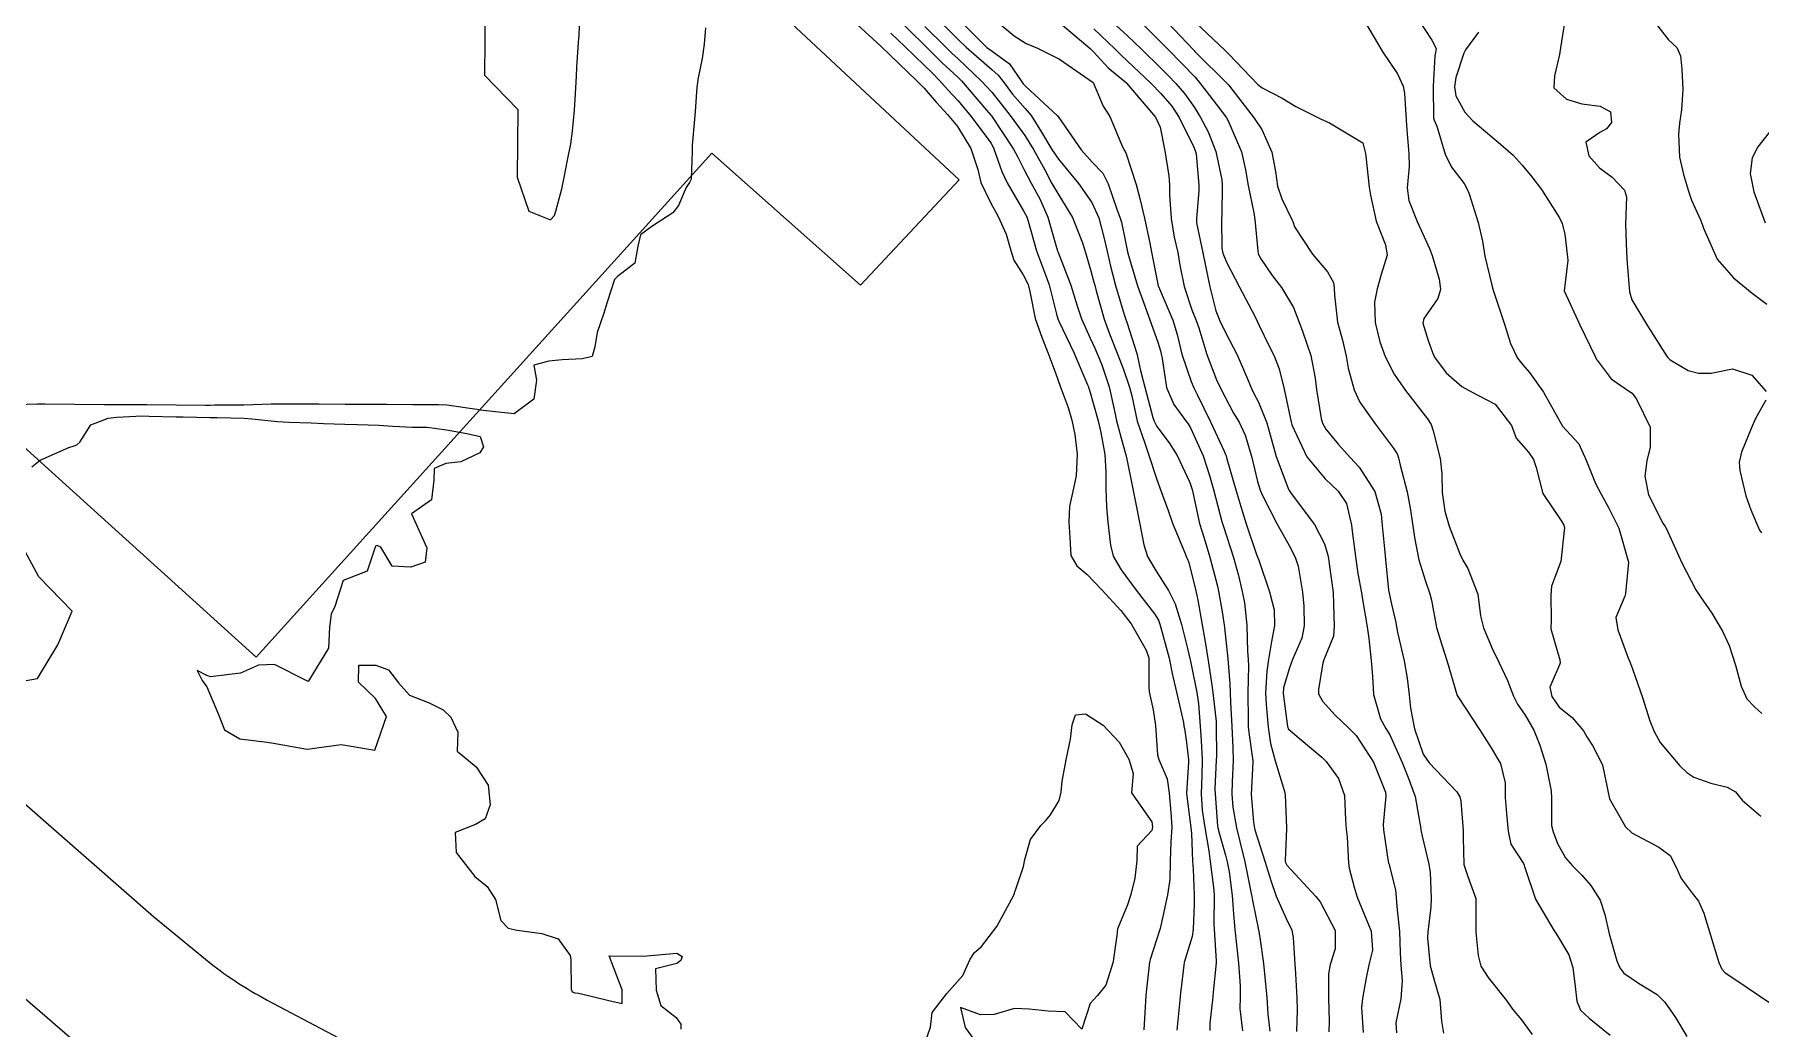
# Model space of a CAD drawing. Header units: metres. Extents: x 307586 to 320046, y 7427249 to 7434250.
# Drawn here: x 318074.6 to 318176.6, y 7430508.5 to 7430567.3 of the extents above; entities that cross this region are included whole.
import ezdxf

# ---------------------------------------------------------------- set-up
doc = ezdxf.new("R2010")
doc.units = ezdxf.units.M
doc.header["$MEASUREMENT"] = 0
for name, color, linetype in [('Curvas de Nivel 1m', 11, 'Continuous'), ('Curvas de Nivel 5m', 15, 'Continuous'), ('Edificações', 30, 'Continuous'), ('Vias Primárias', 230, 'Continuous')]:
    doc.layers.add(name, color=color, linetype=linetype)

msp = doc.modelspace()

# ---------------------------------------------------------------- linework, layer by layer
at = {"layer": 'Curvas de Nivel 1m', "flags": 128}
for points, elevation in [([(318101.22, 7430568.89), (318101.2, 7430566.89), (318101.17, 7430564.89), (318103.14, 7430562.86), (318103.12, 7430560.86), (318103.1, 7430558.86), (318103.79, 7430556.85), (318105.07, 7430556.32), (318105.31, 7430556.59), (318105.4, 7430556.84), (318105.75, 7430558.17), (318105.89, 7430558.83), (318106.08, 7430559.86), (318106.27, 7430560.83), (318106.38, 7430561.58), (318106.49, 7430562.83), (318106.53, 7430563.45), (318106.61, 7430564.83), (318106.64, 7430565.36), (318106.74, 7430566.82), (318106.77, 7430567.26), (318106.83, 7430568.82)], 781), ([(318125.46, 7430568.36), (318127.19, 7430566.66), (318127.27, 7430566.58), (318128.24, 7430565.62), (318129.17, 7430564.76), (318129.38, 7430564.55), (318130.87, 7430562.82), (318131.11, 7430562.53), (318131.15, 7430562.48), (318132.46, 7430560.51), (318132.69, 7430560.08), (318133.11, 7430559.24), (318133.51, 7430558.5), (318134.01, 7430557.57), (318134.5, 7430556.49), (318135.05, 7430554.55), (318135.07, 7430554.48), (318135.08, 7430554.45), (318135.86, 7430552.47), (318136.23, 7430551.25), (318136.48, 7430550.47), (318136.99, 7430549.32), (318137.27, 7430548.74), (318137.39, 7430548.45), (318137.68, 7430547.74), (318138.12, 7430546.44), (318138.45, 7430544.93), (318138.55, 7430544.43), (318138.92, 7430543.06), (318139.11, 7430542.43), (318139.17, 7430542.17), (318139.51, 7430540.42), (318139.68, 7430539.62), (318139.92, 7430538.42), (318140.16, 7430537.1), (318140.38, 7430536.41), (318140.83, 7430535.65), (318141.32, 7430534.9), (318141.62, 7430534.4), (318142.02, 7430533.6), (318142.4, 7430532.39), (318142.77, 7430530.88), (318142.89, 7430530.38), (318142.92, 7430530.22), (318143.31, 7430528.37), (318143.41, 7430527.7), (318143.51, 7430526.37), (318143.56, 7430525.52), (318143.61, 7430524.37), (318143.59, 7430523.46), (318143.56, 7430522.37), (318143.62, 7430521.41), (318143.77, 7430520.37), (318144.01, 7430518.99), (318144.09, 7430518.37), (318144.3, 7430516.66), (318144.32, 7430516.36), (318144.31, 7430514.63), (318144.32, 7430514.36), (318144.44, 7430512.48), (318144.44, 7430512.36), (318144.26, 7430510.63), (318144.24, 7430510.36), (318144.08, 7430508.79), (318144.07, 7430508.36)], 778), ([(318127.21, 7430567.76), (318128.44, 7430566.56), (318128.82, 7430566.19), (318129.19, 7430565.85), (318130.56, 7430564.54), (318131.17, 7430563.88), (318131.77, 7430563.14), (318132.27, 7430562.51), (318133.14, 7430561.31), (318133.65, 7430560.49), (318134.31, 7430559.29), (318134.73, 7430558.48), (318135.09, 7430557.88), (318135.95, 7430556.47), (318136.55, 7430554.97), (318136.7, 7430554.46), (318137.04, 7430553.31), (318137.22, 7430552.64), (318137.27, 7430552.46), (318137.35, 7430552.13), (318137.83, 7430550.45), (318138.14, 7430549.59), (318138.6, 7430548.44), (318138.97, 7430547.47), (318139.33, 7430546.43), (318139.45, 7430545.92), (318139.78, 7430544.42), (318140.22, 7430543.12), (318140.47, 7430542.41), (318140.89, 7430541.09), (318141.14, 7430540.41), (318141.61, 7430539.13), (318141.87, 7430538.39), (318142.6, 7430536.62), (318142.7, 7430536.38), (318142.74, 7430536.29), (318142.83, 7430536.05), (318143.25, 7430534.38), (318143.36, 7430533.82), (318143.62, 7430532.37), (318143.79, 7430531.36), (318143.96, 7430530.37), (318144.17, 7430528.94), (318144.25, 7430528.36), (318144.44, 7430526.64), (318144.45, 7430526.36), (318144.46, 7430524.6), (318144.45, 7430524.36), (318144.37, 7430522.66), (318144.38, 7430522.36), (318144.53, 7430520.47), (318144.55, 7430520.36), (318144.64, 7430519.98), (318145, 7430518.73), (318145.1, 7430518.35), (318145.22, 7430517.75), (318145.39, 7430516.35), (318145.47, 7430515.24), (318145.55, 7430514.35), (318145.65, 7430513.43), (318145.76, 7430512.34), (318145.87, 7430511), (318145.86, 7430510.34), (318145.84, 7430509.67), (318146, 7430508.34)], 777), ([(318127.59, 7430568.57), (318129.2, 7430566.98), (318129.66, 7430566.55), (318131.18, 7430565.22), (318131.55, 7430564.89), (318131.85, 7430564.52), (318132.41, 7430563.76), (318133.16, 7430562.91), (318133.5, 7430562.5), (318134.11, 7430561.52), (318134.72, 7430560.48), (318135.12, 7430559.91), (318136.3, 7430558.47), (318137.09, 7430557.36), (318137.5, 7430556.45), (318137.83, 7430555.22), (318138, 7430554.45), (318138.19, 7430553.59), (318138.5, 7430552.44), (318139.01, 7430550.72), (318139.1, 7430550.43), (318139.16, 7430550.27), (318139.75, 7430548.42), (318139.97, 7430547.41), (318140.22, 7430546.42), (318140.71, 7430544.64), (318140.78, 7430544.41), (318140.93, 7430544.1), (318141.66, 7430543.14), (318142.15, 7430542.39), (318142.89, 7430540.79), (318143.02, 7430540.38), (318143.07, 7430540.19), (318143.47, 7430538.37), (318143.74, 7430537.49), (318144.08, 7430536.37), (318144.53, 7430534.65), (318144.59, 7430534.36), (318144.8, 7430533.14), (318144.91, 7430532.48), (318144.93, 7430532.36), (318144.94, 7430532.21), (318145.13, 7430530.35), (318145.26, 7430528.87), (318145.27, 7430528.35), (318145.29, 7430527.8), (318145.37, 7430526.35), (318145.43, 7430525.08), (318145.45, 7430524.35), (318145.4, 7430523.07), (318145.38, 7430522.35), (318145.44, 7430521.57), (318145.64, 7430520.35), (318145.84, 7430519.55), (318146.15, 7430518.34), (318146.54, 7430516.38), (318146.55, 7430516.33), (318146.55, 7430516.29), (318146.59, 7430516.06), (318146.96, 7430514.33), (318147.03, 7430513.86), (318147.24, 7430512.32), (318147.33, 7430511.53), (318147.45, 7430510.32), (318147.5, 7430509.34), (318147.62, 7430508.32)], 776), ([(318131.22, 7430568.28), (318132.5, 7430567.21), (318133.2, 7430566.76), (318133.87, 7430566.49), (318135.19, 7430565.84), (318137.17, 7430564.46), (318137.76, 7430563.05), (318138.15, 7430562.45), (318138.91, 7430560.65), (318139.02, 7430560.43), (318139.06, 7430560.37), (318139.12, 7430560.24), (318139.71, 7430558.42), (318139.93, 7430557.59), (318140.2, 7430556.42), (318140.52, 7430554.95), (318140.63, 7430554.41), (318141.02, 7430552.43), (318141.02, 7430552.41), (318141.03, 7430552.38), (318141.88, 7430550.4), (318142.14, 7430549.54), (318142.41, 7430548.39), (318142.96, 7430546.77), (318143.13, 7430546.38), (318143.33, 7430546), (318144.12, 7430544.37), (318144.92, 7430542.64), (318145, 7430542.45), (318145.03, 7430542.36), (318145.08, 7430542.19), (318145.61, 7430540.35), (318145.9, 7430539.37), (318146.22, 7430538.34), (318146.84, 7430536.53), (318146.91, 7430536.33), (318146.97, 7430536.19), (318147.6, 7430534.32), (318147.87, 7430533.25), (318147.89, 7430532.32), (318147.72, 7430531.38), (318147.54, 7430530.32), (318147.45, 7430529.63), (318147.37, 7430528.32), (318147.4, 7430527.66), (318147.52, 7430526.32), (318147.67, 7430525.35), (318147.93, 7430524.32), (318148.48, 7430522.51), (318148.52, 7430522.31), (318148.6, 7430520.36), (318148.6, 7430520.31), (318148.52, 7430518.41), (318148.54, 7430518.31), (318148.62, 7430518.15), (318150.34, 7430516.29), (318150.6, 7430515.97), (318151.48, 7430514.28), (318151.48, 7430513.19), (318151.19, 7430512.28), (318151.1, 7430511.72), (318151.1, 7430510.28), (318151.14, 7430508.91), (318151.12, 7430508.28)], 774), ([(318135.22, 7430567.96), (318137, 7430566.46), (318137.19, 7430566.27), (318138.06, 7430565.33), (318139.14, 7430564.43), (318139.16, 7430564.42), (318139.17, 7430564.4), (318140.86, 7430562.41), (318141.14, 7430561.82), (318141.42, 7430560.41), (318141.64, 7430558.94), (318141.68, 7430558.4), (318141.68, 7430557.81), (318141.78, 7430556.4), (318141.97, 7430555.3), (318142.17, 7430554.39), (318142.3, 7430553.64), (318142.55, 7430552.39), (318143.01, 7430551), (318143.27, 7430550.38), (318143.43, 7430549.94), (318143.89, 7430548.37), (318144.46, 7430546.86), (318144.71, 7430546.36), (318144.95, 7430545.88), (318145.48, 7430544.89), (318145.8, 7430544.35), (318146.17, 7430543.58), (318146.53, 7430542.34), (318146.89, 7430540.84), (318147.05, 7430540.33), (318147.19, 7430540.02), (318148.06, 7430538.32), (318148.84, 7430536.92), (318149.14, 7430536.31), (318149.3, 7430535.84), (318149.56, 7430534.3), (318149.63, 7430533.48), (318149.65, 7430532.3), (318149.51, 7430531.58), (318148.97, 7430530.31), (318148.91, 7430530.16), (318148.76, 7430529.77), (318148.42, 7430528.64), (318148.4, 7430528.31), (318148.67, 7430526.35), (318148.68, 7430526.31), (318148.71, 7430526.21), (318149.35, 7430525.66), (318150.7, 7430524.54), (318150.96, 7430524.29), (318151.68, 7430523.28), (318152.03, 7430522.27), (318152.09, 7430520.83), (318152.13, 7430520.27), (318152.19, 7430519.81), (318152.28, 7430518.27), (318152.32, 7430517.97), (318152.61, 7430516.85), (318152.78, 7430516.26), (318152.93, 7430515.92), (318153.62, 7430514.25), (318153.69, 7430513.12), (318153.48, 7430512.25), (318153.31, 7430511.48), (318153.1, 7430510.25), (318153.05, 7430509.73), (318153.15, 7430508.25)], 773), ([(318137.85, 7430568.45), (318139.2, 7430567.21), (318140.03, 7430566.42), (318141.18, 7430565.3), (318141.63, 7430564.85), (318142.07, 7430564.4), (318142.58, 7430563.8), (318143.16, 7430562.98), (318143.53, 7430562.38), (318143.97, 7430561.54), (318144.42, 7430560.37), (318144.78, 7430558.69), (318144.8, 7430558.36), (318144.78, 7430556.66), (318144.77, 7430556.36), (318144.79, 7430554.63), (318144.84, 7430554.36), (318145.05, 7430553.82), (318145.82, 7430552.35), (318146.76, 7430550.59), (318146.88, 7430550.34), (318147, 7430550.07), (318147.56, 7430548.9), (318147.85, 7430548.33), (318148.18, 7430547.52), (318148.47, 7430546.31), (318148.89, 7430544.36), (318148.9, 7430544.31), (318148.93, 7430544.19), (318149.81, 7430542.3), (318150.89, 7430541), (318151.67, 7430540.28), (318152.15, 7430539.54), (318152.45, 7430538.27), (318152.5, 7430537.91), (318152.7, 7430536.26), (318152.83, 7430535.4), (318153.04, 7430534.26), (318153.09, 7430533.98), (318153.37, 7430532.25), (318153.47, 7430531.56), (318153.61, 7430530.25), (318153.69, 7430529.32), (318153.76, 7430528.25), (318154.16, 7430526.81), (318154.49, 7430526.24), (318154.72, 7430525.85), (318155.44, 7430524.23), (318155.8, 7430523.33), (318156.21, 7430522.22), (318156.55, 7430520.3), (318156.56, 7430520.21), (318156.57, 7430520.14), (318156.64, 7430519.86), (318157.02, 7430518.21), (318157.11, 7430517.72), (318157.17, 7430516.2), (318157.14, 7430515.66), (318156.96, 7430514.21), (318156.95, 7430513.83), (318157.11, 7430512.2), (318157.32, 7430511.43), (318157.67, 7430510.2), (318157.78, 7430508.92), (318157.89, 7430508.2)], 771), ([(318141.22, 7430568.38), (318143.1, 7430566.38), (318143.15, 7430566.34), (318143.19, 7430566.29), (318145.14, 7430564.36), (318145.17, 7430564.32), (318146.7, 7430562.34), (318147.14, 7430561.68), (318147.74, 7430560.33), (318147.96, 7430559.18), (318148.08, 7430558.33), (318148.34, 7430557.57), (318148.95, 7430556.31), (318148.99, 7430556.22), (318149.08, 7430555.91), (318150.15, 7430554.3), (318151.04, 7430553.26), (318151.39, 7430552.63), (318151.43, 7430552.28), (318151.44, 7430551.87), (318151.63, 7430550.28), (318151.91, 7430549.2), (318152.13, 7430548.27), (318152.26, 7430547.56), (318152.61, 7430546.27), (318152.95, 7430545.55), (318153.86, 7430544.25), (318154.92, 7430542.84), (318155.16, 7430542.48), (318155.24, 7430542.24), (318155.33, 7430541.81), (318155.74, 7430540.23), (318155.92, 7430539.27), (318156.07, 7430538.22), (318156.17, 7430537.54), (318156.44, 7430536.22), (318156.82, 7430534.96), (318157.09, 7430534.21), (318157.18, 7430533.83), (318157.48, 7430532.2), (318157.79, 7430531.19), (318158.11, 7430530.2), (318158.69, 7430528.25), (318158.71, 7430528.19), (318158.74, 7430528.12), (318160.03, 7430526.18), (318160.71, 7430525.08), (318161.05, 7430524.52), (318161.27, 7430524.16), (318161.55, 7430523.02), (318161.54, 7430522.16), (318161.61, 7430521.2), (318161.72, 7430520.15), (318161.87, 7430519.39), (318162.62, 7430518.24), (318162.67, 7430518.14), (318162.69, 7430518.07), (318163.34, 7430516.13), (318164.43, 7430514.27), (318164.53, 7430514.12), (318164.57, 7430514.06), (318165.3, 7430512.85), (318165.55, 7430512.1), (318165.68, 7430510.96), (318165.78, 7430510.1), (318165.99, 7430509.57), (318166.51, 7430509.1), (318167.75, 7430508.08)], 769), ([(318143.22, 7430568.01), (318144.96, 7430566.36), (318145.19, 7430566.13), (318146.91, 7430564.34), (318147.17, 7430564.13), (318148.36, 7430563.52), (318149.16, 7430563.03), (318150.66, 7430562.29), (318151.15, 7430562.06), (318151.65, 7430561.78), (318153.13, 7430560.89), (318153.27, 7430560.26), (318153.29, 7430560.09), (318153.5, 7430558.26), (318153.57, 7430557.78), (318153.91, 7430556.25), (318154.46, 7430554.85), (318154.57, 7430554.24), (318154.2, 7430553.09), (318153.96, 7430552.25), (318153.81, 7430551.46), (318153.86, 7430550.25), (318154.13, 7430549.11), (318154.44, 7430548.25), (318154.97, 7430547.2), (318155.36, 7430546.62), (318155.65, 7430546.23), (318156.94, 7430544.56), (318157.16, 7430544.21), (318157.29, 7430543.85), (318157.7, 7430542.2), (318157.79, 7430541.31), (318157.82, 7430540.2), (318157.97, 7430539.1), (318158.22, 7430538.2), (318158.85, 7430536.57), (318159.04, 7430536.19), (318159.33, 7430535.69), (318159.93, 7430534.18), (318160.09, 7430532.89), (318160.25, 7430532.18), (318160.77, 7430530.96), (318161.17, 7430530.16), (318161.67, 7430529.08), (318162.04, 7430528.15), (318162.27, 7430527.68), (318162.73, 7430527.02), (318163.24, 7430526.13), (318163.59, 7430525.25), (318163.95, 7430524.13), (318164.27, 7430522.54), (318164.28, 7430522.12), (318164.28, 7430520.49), (318164.37, 7430520.12), (318164.64, 7430519.43), (318165.1, 7430518.59), (318165.52, 7430518.11), (318166.07, 7430517.55), (318166.61, 7430516.94), (318167.15, 7430516.08), (318167.44, 7430515.23), (318167.7, 7430514.08), (318168.14, 7430512.49), (318168.32, 7430512.07), (318168.55, 7430511.76), (318169.43, 7430511.17), (318170.53, 7430510.5), (318170.98, 7430510.04), (318171.61, 7430509.13), (318172.28, 7430508.02)], 768), ([(318153.22, 7430568.08), (318154.31, 7430566.25), (318155.18, 7430564.96), (318155.51, 7430564.24), (318155.58, 7430563.82), (318155.69, 7430562.23), (318155.73, 7430561.65), (318155.85, 7430560.23), (318155.87, 7430559.48), (318155.74, 7430558.23), (318155.85, 7430557.48), (318156.34, 7430556.23), (318157.06, 7430554.64), (318157.23, 7430554.22), (318157.64, 7430552.81), (318157.71, 7430552.21), (318157.56, 7430551.67), (318157.01, 7430550.89), (318156.73, 7430550.5), (318156.68, 7430550.22), (318156.99, 7430549.18), (318157.25, 7430548.48), (318157.37, 7430548.21), (318158.06, 7430547.28), (318158.97, 7430546.47), (318159.51, 7430546.18), (318160.95, 7430545.43), (318161.92, 7430544.16), (318162.2, 7430543.42), (318162.92, 7430542.58), (318163.22, 7430542.14), (318163.37, 7430541.67), (318163.76, 7430540.13), (318164.87, 7430538.5), (318165.01, 7430538.27), (318165.05, 7430538.12), (318164.84, 7430536.12), (318164.28, 7430534.66), (318164.24, 7430534.13), (318164.26, 7430532.67), (318164.25, 7430532.13), (318164.77, 7430530.29), (318164.8, 7430530.12), (318164.76, 7430530.01), (318164.19, 7430528.68), (318164.3, 7430528.12), (318164.74, 7430527.49), (318165.51, 7430526.89), (318166.17, 7430526.1), (318166.38, 7430525.75), (318166.71, 7430525.23), (318167.3, 7430524.08), (318167.45, 7430523.32), (318167.71, 7430522.08), (318168.65, 7430520.41), (318169.04, 7430520.07), (318170.63, 7430519.22), (318171.3, 7430518.71), (318171.66, 7430518.03), (318171.94, 7430517.35), (318172.61, 7430516.5), (318172.98, 7430516.02), (318173.3, 7430515.3), (318173.69, 7430514.01), (318174.18, 7430512.38), (318174.35, 7430512), (318174.55, 7430511.78), (318175.18, 7430511.36), (318176.53, 7430510.45), (318177.26, 7430509.96)], 767), ([(318156.37, 7430568.23), (318157.21, 7430566.95), (318157.46, 7430566.47), (318157.42, 7430566.22), (318157.38, 7430566.03), (318157.29, 7430564.22), (318157.3, 7430562.37), (318157.34, 7430562.22), (318157.5, 7430561.87), (318158, 7430560.21), (318158.37, 7430559.45), (318159.11, 7430558.48), (318159.28, 7430558.19), (318159.41, 7430557.87), (318159.95, 7430556.18), (318160.19, 7430555.06), (318160.34, 7430554.18), (318160.75, 7430552.46), (318160.83, 7430552.17), (318161.02, 7430551.58), (318161.5, 7430550.16), (318161.85, 7430549.01), (318162.26, 7430548.15), (318162.58, 7430547.75), (318162.97, 7430547.3), (318163.8, 7430546.13), (318164.93, 7430544.12), (318165.89, 7430543.08), (318166.34, 7430542.1), (318166.89, 7430540.73), (318167.22, 7430540.09), (318167.68, 7430539.27), (318168.26, 7430538.08), (318168.84, 7430536.07), (318168.66, 7430534.23), (318168.61, 7430534.07), (318168.08, 7430532.8), (318168.2, 7430532.08), (318168.77, 7430530.51), (318168.95, 7430530.07), (318169.07, 7430529.76), (318169.66, 7430528.06), (318170.09, 7430526.69), (318170.35, 7430526.05), (318170.71, 7430525.4), (318171.88, 7430524.03), (318172.29, 7430523.63), (318172.69, 7430523.36), (318173.7, 7430522.99), (318174.68, 7430522.77), (318175.17, 7430522.48), (318175.56, 7430521.99), (318176.66, 7430521.05)], 766), ([(318165.07, 7430568.12), (318164.82, 7430566.51), (318164.76, 7430566.12), (318164.46, 7430564.85), (318164.41, 7430564.13), (318165.17, 7430563.47), (318166.08, 7430563.2), (318167.16, 7430563.05), (318167.78, 7430562.71), (318167.83, 7430562.09), (318167.53, 7430561.71), (318167.14, 7430561.49), (318166.32, 7430560.92), (318166.48, 7430560.11), (318167.12, 7430559.41), (318167.87, 7430558.85), (318168.59, 7430558.08), (318168.71, 7430557.68), (318168.66, 7430556.08), (318168.71, 7430554.43), (318168.73, 7430554.07), (318168.75, 7430553.77), (318168.89, 7430552.07), (318169.03, 7430551.6), (318169.95, 7430550.06), (318170.99, 7430548.44), (318171.14, 7430548.2), (318171.29, 7430548.05), (318172.36, 7430547.42), (318172.98, 7430547.25), (318173.73, 7430547.26), (318174.98, 7430547.51), (318176.13, 7430547.14), (318176.97, 7430546.18)], 764), ([(318170.35, 7430568.06), (318171.21, 7430566.98), (318171.7, 7430566.53), (318171.91, 7430566.04), (318171.98, 7430565.25), (318172.05, 7430564.04), (318171.97, 7430562.84), (318171.85, 7430562.04), (318171.8, 7430561.39), (318171.85, 7430560.04), (318172.09, 7430559.01), (318172.39, 7430558.03), (318172.56, 7430557.49), (318173.09, 7430556.32), (318173.21, 7430556.02), (318173.27, 7430555.83), (318174.08, 7430554.01), (318175.04, 7430552.9), (318176.14, 7430551.99), (318177.02, 7430551.33)], 763), ([(318114.25, 7430567.68), (318114.16, 7430566.73), (318114.04, 7430565.87), (318113.81, 7430564.73), (318113.73, 7430564.18), (318113.63, 7430562.74), (318113.59, 7430562.29), (318113.46, 7430560.74), (318113.45, 7430560.4), (318113.4, 7430558.74), (318113.29, 7430558.54), (318113.1, 7430558.24), (318112.64, 7430557.18), (318112.31, 7430556.75), (318111.06, 7430555.94), (318110.39, 7430555.44), (318110.24, 7430554.78), (318110.06, 7430553.76), (318109.03, 7430552.97), (318108.86, 7430552.79), (318108.41, 7430551.4), (318108.23, 7430550.8), (318107.84, 7430549.66), (318107.69, 7430548.81), (318107.54, 7430548.25), (318106.97, 7430548.11), (318105.76, 7430548.04), (318104.97, 7430547.96), (318104.09, 7430547.73), (318104.24, 7430546.85), (318104.08, 7430545.71), (318102.93, 7430544.86), (318101.1, 7430545.05), (318100.93, 7430545.07), (318100.72, 7430545.11), (318098.94, 7430545.37), (318098.46, 7430545.39), (318096.94, 7430545.39), (318095.4, 7430545.41), (318094.94, 7430545.41), (318094.5, 7430545.41), (318092.94, 7430545.41), (318091.37, 7430545.43), (318090.94, 7430545.43), (318090.53, 7430545.43), (318088.94, 7430545.43), (318088.55, 7430545.42), (318086.94, 7430545.37), (318085.21, 7430545.36), (318084.94, 7430545.35), (318084.67, 7430545.35), (318082.94, 7430545.37), (318081.2, 7430545.39), (318080.94, 7430545.38), (318080.69, 7430545.38), (318078.94, 7430545.39), (318078.69, 7430545.39), (318076.94, 7430545.41), (318075.17, 7430545.43), (318074.94, 7430545.43), (318074.71, 7430545.43), (318072.93, 7430545.36)], 781), ([(318125.2, 7430567.38), (318126.03, 7430566.59), (318127.18, 7430565.47), (318127.64, 7430565.03), (318128.09, 7430564.57), (318128.6, 7430564), (318129.16, 7430563.39), (318129.88, 7430562.54), (318131.13, 7430560.86), (318131.3, 7430560.53), (318131.77, 7430559.18), (318132.08, 7430558.52), (318133.08, 7430556.83), (318133.24, 7430556.5), (318133.32, 7430556.24), (318133.83, 7430554.49), (318134.29, 7430553.24), (318134.56, 7430552.48), (318135.01, 7430550.75), (318135.08, 7430550.48), (318135.14, 7430550.34), (318136.02, 7430548.47), (318136.84, 7430546.56), (318136.89, 7430546.45), (318136.9, 7430546.4), (318136.95, 7430546.26), (318137.46, 7430544.44), (318137.62, 7430543.75), (318137.86, 7430542.44), (318137.93, 7430541.4), (318137.92, 7430540.44), (318137.96, 7430539.35), (318138.04, 7430538.44), (318138.19, 7430537.09), (318138.36, 7430536.43), (318138.82, 7430535.62), (318139.71, 7430534.42), (318140.8, 7430533.01), (318141.04, 7430532.65), (318141.12, 7430532.41), (318141.26, 7430531.92), (318141.67, 7430530.4), (318141.85, 7430529.49), (318142.1, 7430528.39), (318142.51, 7430526.59), (318142.54, 7430526.38), (318142.57, 7430526.24), (318142.7, 7430525.41), (318142.81, 7430524.38), (318142.82, 7430524.25), (318142.69, 7430522.38), (318142.69, 7430522.36), (318142.95, 7430520.38), (318142.98, 7430520.03), (318143.05, 7430518.38), (318143.08, 7430517.92), (318143.15, 7430516.37), (318143.15, 7430515.82), (318143.09, 7430514.37), (318143.03, 7430513.92), (318142.55, 7430512.38), (318142.34, 7430510.57), (318142.32, 7430510.38), (318142.3, 7430510.16), (318142.13, 7430508.39)], 779), ([(318137.21, 7430567.62), (318138.46, 7430566.44), (318138.83, 7430566.07), (318139.19, 7430565.74), (318140.58, 7430564.42), (318141.17, 7430563.81), (318141.82, 7430563.06), (318142.25, 7430562.39), (318143.13, 7430560.63), (318143.23, 7430560.38), (318143.27, 7430560.23), (318143.42, 7430558.38), (318143.42, 7430558.06), (318143.28, 7430556.38), (318143.28, 7430556.16), (318143.65, 7430554.37), (318143.82, 7430553.6), (318144.08, 7430552.37), (318144.43, 7430550.94), (318144.66, 7430550.36), (318145, 7430549.67), (318145.69, 7430548.35), (318146.25, 7430547.05), (318146.53, 7430546.34), (318146.67, 7430546.05), (318146.95, 7430545.54), (318147.45, 7430544.32), (318147.65, 7430543.6), (318148, 7430542.32), (318148.69, 7430540.5), (318148.77, 7430540.31), (318148.88, 7430540.13), (318150.27, 7430538.3), (318150.85, 7430537.16), (318151.05, 7430536.49), (318151.09, 7430536.29), (318151.14, 7430535.98), (318151.36, 7430534.28), (318151.41, 7430532.89), (318151.43, 7430532.28), (318151.38, 7430531.69), (318150.81, 7430530.29), (318150.76, 7430530.11), (318150.5, 7430528.54), (318150.5, 7430528.29), (318150.74, 7430527.86), (318151.48, 7430527.03), (318152.28, 7430526.27), (318152.72, 7430525.81), (318153.76, 7430524.25), (318154.46, 7430522.46), (318154.48, 7430522.24), (318154.33, 7430520.56), (318154.34, 7430520.24), (318154.62, 7430518.36), (318154.64, 7430518.26), (318154.65, 7430518.24), (318155.06, 7430516.69), (318155.1, 7430516.23), (318155.13, 7430515.7), (318155.29, 7430514.23), (318155.33, 7430512.99), (318155.36, 7430512.23), (318155.45, 7430511.32), (318155.36, 7430510.23), (318155.08, 7430508.81), (318155.11, 7430508.23)], 772), ([(318177.15, 7430561.49), (318176.48, 7430560.64), (318176.14, 7430559.99), (318176.03, 7430559.07), (318176.24, 7430557.99), (318176.92, 7430556.15)], 762), ([(318176.96, 7430545.66), (318176.35, 7430544.57), (318176.09, 7430543.98), (318175.52, 7430542.59), (318175.38, 7430541.99), (318175.41, 7430541.49), (318175.78, 7430539.99), (318176.08, 7430539.18), (318176.59, 7430537.97), (318176.7, 7430537.81)], 764), ([(318074.39, 7430541.71), (318074.89, 7430542.1), (318076.58, 7430542.86), (318076.9, 7430542.95), (318077.06, 7430543.01), (318077.23, 7430543.17), (318077.89, 7430544.19), (318078.92, 7430544.59), (318079.42, 7430544.65), (318080.93, 7430544.73), (318081.33, 7430544.72), (318082.93, 7430544.68), (318083.35, 7430544.67), (318084.93, 7430544.64), (318085.37, 7430544.63), (318086.93, 7430544.59), (318087.42, 7430544.55), (318088.92, 7430544.39), (318089.59, 7430544.35), (318090.92, 7430544.32), (318091.65, 7430544.28), (318092.92, 7430544.23), (318093.67, 7430544.22), (318094.92, 7430544.18), (318095.75, 7430544.12), (318096.92, 7430544.07), (318097.78, 7430544.06), (318098.92, 7430543.91), (318100.13, 7430543.69), (318100.91, 7430543.5), (318101.11, 7430542.89), (318100.9, 7430542.54), (318099.78, 7430542.02), (318098.89, 7430541.91), (318098.2, 7430541.61), (318098.18, 7430540.92), (318098.03, 7430539.76), (318096.86, 7430538.93), (318097.77, 7430536.92), (318097.66, 7430536.08), (318096.82, 7430535.77), (318095.71, 7430535.84), (318095.05, 7430536.96), (318094.83, 7430537.06), (318094.75, 7430537.05), (318094.71, 7430536.96), (318094.24, 7430535.55), (318092.81, 7430534.98), (318092.31, 7430533.46), (318092.11, 7430532.99), (318092.01, 7430532.22), (318091.95, 7430530.99), (318090.74, 7430529.01), (318088.75, 7430530.02), (318087.81, 7430529.99), (318086.75, 7430529.51), (318084.96, 7430529.29), (318084.75, 7430529.36), (318084.18, 7430529.66), (318084.48, 7430529.08), (318084.74, 7430528.69), (318085.43, 7430527.07), (318085.79, 7430526.15), (318086.7, 7430525.62), (318088.31, 7430525.42), (318088.7, 7430525.37), (318090.69, 7430525.01), (318092.7, 7430525.29), (318094.69, 7430524.96), (318095.38, 7430526.95), (318094.73, 7430528), (318093.72, 7430528.97), (318093.73, 7430529.99), (318094.75, 7430529.99), (318095.5, 7430529.7), (318096.09, 7430528.94), (318096.73, 7430528.21), (318097.89, 7430527.75), (318098.72, 7430527.34), (318099.18, 7430526.91), (318099.59, 7430526.01), (318099.55, 7430524.9), (318100.68, 7430523.97), (318101.39, 7430522.88), (318101.5, 7430521.72), (318101.21, 7430520.88), (318100.64, 7430520.55), (318099.44, 7430520.09), (318099.49, 7430518.9), (318100.6, 7430517.47), (318101.32, 7430516.88), (318101.82, 7430516.11), (318102.13, 7430514.87), (318102.57, 7430514.42), (318103.11, 7430514.31), (318104.56, 7430514.11), (318105.52, 7430513.79), (318106.23, 7430512.81), (318106.28, 7430512.55), (318106.3, 7430510.81), (318106.36, 7430510.65), (318106.52, 7430510.59), (318106.76, 7430510.57), (318108.52, 7430510.14), (318109.32, 7430509.97), (318109.32, 7430510.78), (318108.55, 7430512.79), (318110.55, 7430512.77), (318112.55, 7430512.94), (318112.87, 7430512.74), (318112.79, 7430512.5), (318112.55, 7430512.32), (318111.29, 7430512.01), (318111.32, 7430510.76), (318111.6, 7430509.84), (318112.51, 7430509.14), (318112.78, 7430508.74), (318112.79, 7430508.45)], 781), ([(318073.06, 7430528.89), (318074.74, 7430529.2), (318075.93, 7430531.18), (318076.78, 7430533.17), (318074.81, 7430535.2), (318073.73, 7430537.21)], 781), ([(318127.28, 7430507.77), (318127.56, 7430508.56), (318127.64, 7430509.43), (318128.52, 7430510.55), (318129.47, 7430511.61), (318129.87, 7430512.54), (318130.14, 7430512.96), (318130.56, 7430513.33), (318131.47, 7430514.52), (318132.47, 7430516.38), (318132.51, 7430516.5), (318132.53, 7430516.57), (318132.6, 7430516.73), (318133.05, 7430518.06), (318133.14, 7430518.49), (318133.46, 7430519.67), (318134.07, 7430520.49), (318134.36, 7430520.77), (318134.65, 7430521.12), (318135.17, 7430521.97), (318135.27, 7430522.47), (318135.33, 7430523.12), (318135.6, 7430524.47), (318135.84, 7430525.6), (318135.93, 7430526.46), (318136.13, 7430527.05), (318136.72, 7430527.1), (318137.76, 7430526.44), (318138.7, 7430525.42), (318139.28, 7430524.42), (318139.53, 7430523.57), (318139.43, 7430522.42), (318140.65, 7430520.72), (318140.68, 7430520.41), (318140.64, 7430520.2), (318139.77, 7430519.28), (318139.75, 7430518.42), (318139.64, 7430517.38), (318139.4, 7430516.42), (318139.21, 7430515.8), (318138.63, 7430514.43), (318138.61, 7430514.39), (318138.57, 7430513.99), (318138.38, 7430512.61), (318138.36, 7430512.43), (318137.93, 7430511.04), (318137.42, 7430510.44), (318136.99, 7430509.97), (318136.5, 7430508.45), (318135.51, 7430509.47), (318134.51, 7430509.5), (318133.38, 7430509.62), (318132.51, 7430509.67), (318131.32, 7430509.32), (318130.51, 7430509.3), (318129.33, 7430509.72), (318129.6, 7430508.54), (318130.48, 7430507.33)], 781)]:
    msp.add_lwpolyline(points, dxfattribs=dict(at, elevation=elevation))
at = {"layer": 'Curvas de Nivel 5m', "flags": 128}
for points, elevation in [([(318123.21, 7430567.89), (318124.61, 7430566.61), (318125.19, 7430566.05), (318126.72, 7430564.58), (318127.17, 7430564.11), (318127.88, 7430563.29), (318128.55, 7430562.56), (318129.14, 7430561.85), (318129.94, 7430560.54), (318130.35, 7430559.3), (318130.53, 7430558.54), (318131.09, 7430557.36), (318131.55, 7430556.52), (318132.03, 7430555.48), (318132.3, 7430554.51), (318132.48, 7430553.94), (318133.04, 7430553.08), (318133.33, 7430552.5), (318133.43, 7430552.09), (318133.74, 7430550.49), (318134.15, 7430549.33), (318134.49, 7430548.48), (318134.96, 7430547.22), (318135.23, 7430546.48), (318135.69, 7430545.22), (318135.91, 7430544.47), (318136.08, 7430543.62), (318136.23, 7430542.46), (318136.16, 7430541.19), (318136.01, 7430540.46), (318135.77, 7430539.37), (318135.73, 7430538.47), (318135.8, 7430537.51), (318135.85, 7430536.46), (318136.21, 7430535.85), (318136.82, 7430535.35), (318137.69, 7430534.44), (318138.8, 7430533.22), (318139.42, 7430532.42), (318140.31, 7430530.87), (318140.46, 7430530.41), (318140.47, 7430528.69), (318140.49, 7430528.41), (318140.73, 7430527.33), (318140.86, 7430526.41), (318140.97, 7430524.68), (318141.06, 7430524.4), (318141.54, 7430523.25), (318141.67, 7430522.4), (318141.77, 7430521.27), (318141.82, 7430520.39), (318141.77, 7430519.52), (318141.73, 7430518.39), (318141.71, 7430517.29), (318141.56, 7430516.4), (318141.29, 7430515.11), (318141.13, 7430514.4), (318140.55, 7430512.56), (318140.52, 7430512.45), (318140.51, 7430512.41), (318140.3, 7430510.63), (318140.29, 7430510.41), (318140.18, 7430508.74), (318140.16, 7430508.41)], 780), ([(318129.22, 7430568.18), (318130.88, 7430566.53), (318131.19, 7430566.3), (318132.23, 7430565.56), (318132.96, 7430564.5), (318133.04, 7430564.37), (318133.17, 7430564.24), (318135.06, 7430562.48), (318135.15, 7430562.38), (318136.46, 7430560.47), (318137.12, 7430559.74), (318137.74, 7430559.08), (318138.06, 7430558.45), (318138.57, 7430556.95), (318138.77, 7430556.43), (318138.84, 7430556.2), (318139.06, 7430555.12), (318139.21, 7430554.43), (318139.26, 7430554.22), (318139.79, 7430552.42), (318140.24, 7430551.19), (318140.53, 7430550.41), (318140.99, 7430549.1), (318141.15, 7430548.58), (318141.2, 7430548.41), (318141.26, 7430548.13), (318141.51, 7430546.4), (318141.95, 7430545.4), (318142.69, 7430544.38), (318142.8, 7430544.25), (318142.93, 7430544.03), (318143.67, 7430542.37), (318144.06, 7430541.2), (318144.28, 7430540.37), (318144.81, 7430538.41), (318144.82, 7430538.36), (318144.86, 7430538.24), (318145.47, 7430536.35), (318145.76, 7430535.29), (318145.99, 7430534.34), (318146.13, 7430533.66), (318146.26, 7430532.34), (318146.31, 7430530.79), (318146.34, 7430530.34), (318146.36, 7430529.93), (318146.32, 7430528.34), (318146.33, 7430526.73), (318146.34, 7430526.34), (318146.37, 7430526), (318146.61, 7430524.33), (318146.61, 7430524.25), (318146.51, 7430522.33), (318146.65, 7430520.69), (318146.71, 7430520.33), (318146.74, 7430520.23), (318147.34, 7430518.32), (318147.68, 7430517.25), (318147.99, 7430516.32), (318148.58, 7430514.99), (318148.92, 7430514.31), (318149.01, 7430513.87), (318149.09, 7430512.3), (318149.13, 7430511.72), (318149.21, 7430510.3), (318149.23, 7430509.58), (318149.19, 7430508.3)], 775), ([(318139.58, 7430568.43), (318141.2, 7430566.82), (318141.61, 7430566.4), (318142.39, 7430565.59), (318143.18, 7430564.78), (318143.53, 7430564.38), (318144.79, 7430562.73), (318145.05, 7430562.36), (318145.15, 7430562.18), (318145.95, 7430560.35), (318146.18, 7430559.28), (318146.33, 7430558.35), (318146.68, 7430556.75), (318146.74, 7430556.34), (318146.91, 7430554.49), (318146.94, 7430554.34), (318147.05, 7430554.09), (318147.75, 7430553.04), (318148.31, 7430552.32), (318149.02, 7430551.14), (318149.34, 7430550.31), (318149.56, 7430549.74), (318150.05, 7430548.3), (318150.31, 7430546.96), (318150.39, 7430546.3), (318150.65, 7430544.58), (318150.73, 7430544.29), (318150.93, 7430543.94), (318151.69, 7430543.04), (318152.38, 7430542.27), (318152.9, 7430541.69), (318153.84, 7430540.25), (318154.2, 7430538.92), (318154.26, 7430538.25), (318154.42, 7430536.67), (318154.46, 7430536.24), (318154.64, 7430534.42), (318154.67, 7430534.24), (318154.81, 7430533.58), (318155.07, 7430532.51), (318155.12, 7430532.24), (318155.19, 7430531.83), (318155.56, 7430530.23), (318155.74, 7430529.22), (318155.87, 7430528.22), (318155.95, 7430527.44), (318156.17, 7430526.22), (318156.7, 7430524.72), (318157.04, 7430524.21), (318158.68, 7430522.49), (318158.86, 7430522.19), (318158.91, 7430521.94), (318159.06, 7430520.19), (318159.06, 7430519.77), (318159.1, 7430518.19), (318159.33, 7430517.47), (318159.8, 7430516.18), (318159.81, 7430514.95), (318159.8, 7430514.18), (318159.94, 7430512.8), (318160.1, 7430512.17), (318160.54, 7430511.5), (318161.61, 7430510.15), (318161.98, 7430509.62), (318162.51, 7430508.99), (318163.14, 7430508.13)], 770), ([(318159.97, 7430567.43), (318159.2, 7430566.39), (318159.1, 7430566.19), (318158.63, 7430564.75), (318158.55, 7430564.2), (318158.63, 7430563.66), (318159.16, 7430562.7), (318159.63, 7430562.19), (318161.13, 7430560.92), (318162.02, 7430560.16), (318162.54, 7430559.57), (318163.11, 7430558.88), (318163.69, 7430558.13), (318164.76, 7430556.45), (318164.92, 7430556.12), (318165.07, 7430555.48), (318165.23, 7430554.12), (318165.24, 7430553.93), (318165.03, 7430552.12), (318165.95, 7430550.11), (318166.89, 7430548.2), (318166.93, 7430548.1), (318166.95, 7430548.07), (318166.98, 7430548.03), (318167.81, 7430546.92), (318168.96, 7430546.14), (318169.05, 7430546.07), (318169.3, 7430545.72), (318170.11, 7430544.06), (318170.11, 7430542.87), (318169.91, 7430542.06), (318169.8, 7430541.16), (318170.02, 7430540.06), (318170.87, 7430538.39), (318171, 7430538.19), (318171.08, 7430538.05), (318171.63, 7430536.82), (318171.99, 7430536.03), (318172.82, 7430534.44), (318173.09, 7430534.02), (318173.77, 7430533.05), (318174.4, 7430532), (318174.78, 7430531.14), (318175.16, 7430529.99), (318175.49, 7430528.73), (318175.84, 7430527.98), (318176.28, 7430527.51), (318176.73, 7430527.12)], 765)]:
    msp.add_lwpolyline(points, dxfattribs=dict(at, elevation=elevation))
at = {"layer": 'Edificações'}
msp.add_lwpolyline([(318069.88, 7430601.44), (318042.42, 7430571.43), (318087.66, 7430530.46), (318114.62, 7430560.27), (318123.41, 7430552.47), (318129.24, 7430558.69), (318080.15, 7430604.51), (318074.52, 7430598.09)], close=True, dxfattribs=at)
at = {"layer": 'Vias Primárias'}
msp.add_lwpolyline([(318001.09, 7430578.87), (318005.65, 7430573.85), (318011.23, 7430567.72), (318015.87, 7430562.99), (318032.34, 7430547.68), (318067.52, 7430515.85), (318075.3, 7430509.14), (318103.54, 7430484.63), (318109.57, 7430479.43, -0.076246), (318112.81, 7430475.64, -0.011494), (318116.18, 7430469.91, -0.013356), (318121.42, 7430459.92, -0.095167), (318122.05, 7430457.57), (318124.12, 7430437.61), (318128.85, 7430392.41)], format="xyb", dxfattribs=at)
msp.add_lwpolyline([(318001.09, 7430578.87), (318005.65, 7430573.85), (318011.23, 7430567.72), (318015.87, 7430562.99), (318032.34, 7430547.68), (318067.52, 7430515.85), (318075.3, 7430509.14), (318103.54, 7430484.63), (318109.57, 7430479.43, -0.076246), (318112.81, 7430475.64, -0.011494), (318116.18, 7430469.91, -0.013356), (318121.42, 7430459.92, -0.095167), (318122.05, 7430457.57), (318124.12, 7430437.61), (318128.85, 7430392.41)], format="xyb", dxfattribs=at)
at = {"layer": 'Vias Primárias', "elevation": 758.33}
msp.add_lwpolyline([(318026.88, 7430564.8), (318031.43, 7430560.52), (318068.34, 7430526.71), (318081.59, 7430515.12), (318084.68, 7430512.58, 0.051208), (318088.32, 7430510.17), (318099.96, 7430504.01), (318104.48, 7430500.35), (318123.55, 7430484.34), (318137.05, 7430473.12, -0.091339), (318143.36, 7430465.56, 0.049346), (318149.22, 7430457.21, 0.090926), (318154.57, 7430452.89), (318190.11, 7430428.44)], format="xyb", dxfattribs=at)
msp.add_lwpolyline([(318026.88, 7430564.8), (318031.43, 7430560.52), (318068.34, 7430526.71), (318081.59, 7430515.12), (318084.68, 7430512.58, 0.051208), (318088.32, 7430510.17), (318099.96, 7430504.01), (318104.48, 7430500.35), (318123.55, 7430484.34), (318137.05, 7430473.12, -0.091339), (318143.36, 7430465.56, 0.049346), (318149.22, 7430457.21, 0.090926), (318154.57, 7430452.89), (318190.11, 7430428.44)], format="xyb", dxfattribs=at)

doc.saveas('drawing.dxf')
